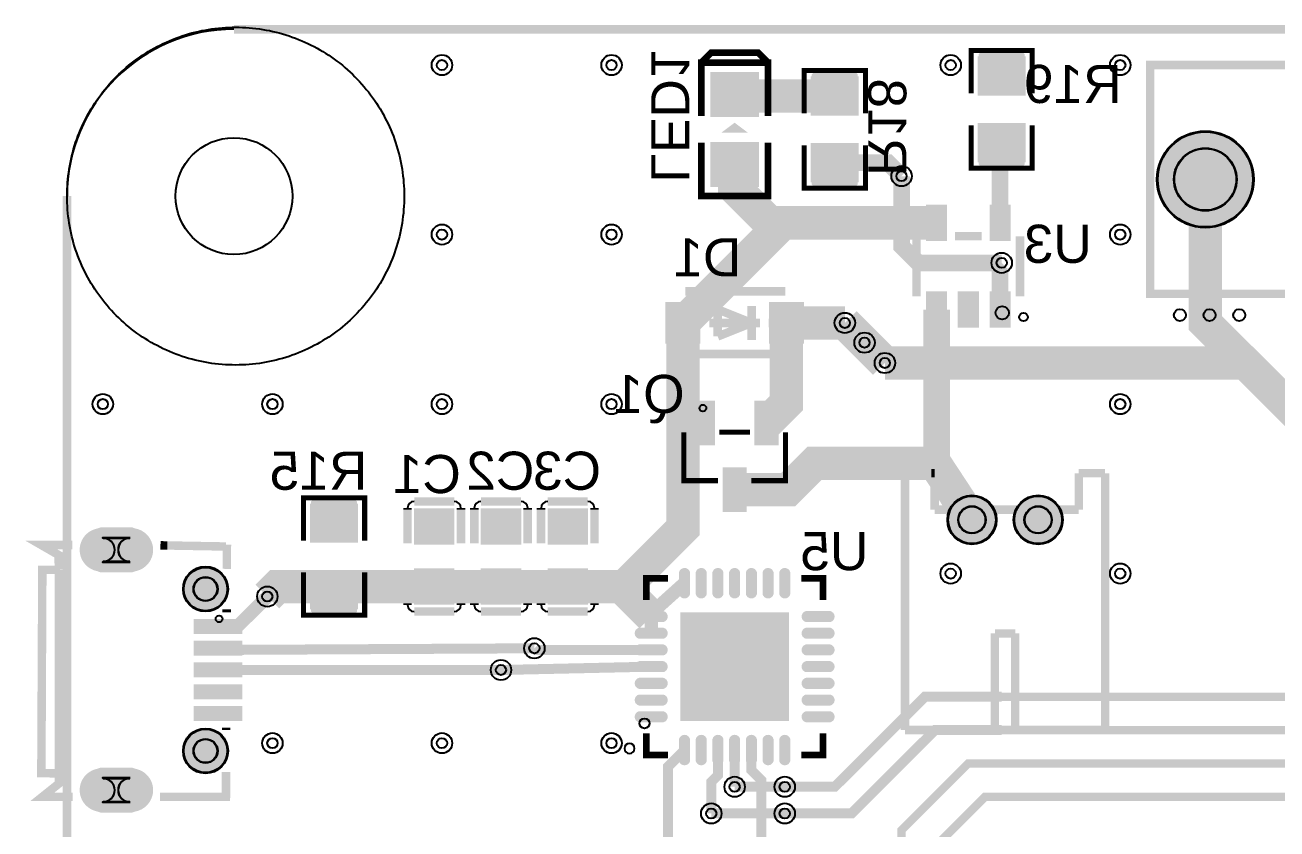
# Model space of a CAD drawing. Header units: millimetres. Extents: x -1 to 100, y 0 to 101.
# Drawn here: x -1.26 to 36.25, y 76.04 to 100.13 of the extents above; entities that cross this region are included whole.
import ezdxf

# ---------------------------------------------------------------- set-up
doc = ezdxf.new("R2010")
doc.units = ezdxf.units.MM
for name, color, linetype, true_color in [('BoardOutLine', 7, 'Continuous', 0xff00ff), ('BottomLayer', 7, 'Continuous', 0x0000ff), ('BottomPasteMaskLayer', 7, 'Continuous', 0x800000), ('BottomSilkLayer', 7, 'Continuous', 0x66cc33), ('BottomSolderMaskLayer', 7, 'Continuous', 0xaa00ff), ('Document', 7, 'Continuous', 0xffffff), ('Hole', 7, 'Continuous', 0x222222), ('Multi-Layer', 7, 'Continuous', 0xc0c0c0), ('TopLayer', 7, 'Continuous', 0xff0000), ('TopPasteMaskLayer', 7, 'Continuous', 0x808080), ('TopSilkLayer', 7, 'Continuous', 0xffcc00), ('TopSolderMaskLayer', 7, 'Continuous', 0x800080)]:
    doc.layers.add(name, color=color, linetype=linetype, true_color=true_color)
doc.styles.get("Standard").update_dxf_attribs({"font": 'arial.ttf'})

msp = doc.modelspace()

# ---------------------------------------------------------------- hatches: boundary and pattern name
at = {"layer": 'BottomLayer'}
for points in [[(28.687, 98.034), (27.31, 98.034), (27.31, 99.167), (28.687, 99.167)], [(20.7, 97.4), (20.7, 98.701), (19.3, 98.701), (19.3, 97.4)], [(22.312, 97.434), (23.689, 97.434), (23.689, 98.567), (22.312, 98.567)], [(28.687, 97.167), (27.31, 97.167), (27.31, 96.034), (28.687, 96.034)], [(20.7, 95.299), (20.7, 96.6), (19.3, 96.6), (19.3, 95.299)], [(22.312, 96.566), (23.689, 96.566), (23.689, 95.434), (22.312, 95.434)], [(25.75, 94.7), (25.75, 93.7), (26.35, 93.7), (26.35, 94.7)], [(27.65, 94.7), (27.65, 93.7), (28.25, 93.7), (28.25, 94.7)], [(25.75, 92.1), (25.75, 91.1), (26.35, 91.1), (26.35, 92.1)], [(26.7, 92.1), (26.7, 91.1), (27.3, 91.1), (27.3, 92.1)], [(27.65, 92.1), (27.65, 91.1), (28.25, 91.1), (28.25, 92.1)], [(18.95, 91.8), (17.95, 91.8), (17.95, 90.6), (18.95, 90.6)], [(22.05, 91.8), (21.05, 91.8), (21.05, 90.6), (22.05, 90.6)], [(19.4, 87.575), (19.4, 88.825), (18.7, 88.825), (18.7, 87.575)], [(21.3, 87.575), (21.3, 88.825), (20.6, 88.825), (20.6, 87.575)], [(20.35, 85.575), (20.35, 86.825), (19.65, 86.825), (19.65, 85.575)], [(8.688, 84.634), (7.312, 84.634), (7.312, 85.766), (8.688, 85.766)], [(10.45, 85.6), (10.45, 84.6), (11.55, 84.6), (11.55, 85.6)], [(12.451, 85.6), (12.451, 84.6), (13.551, 84.6), (13.551, 85.6)], [(14.45, 85.6), (14.45, 84.6), (15.55, 84.6), (15.55, 85.6)], [(8.688, 83.766), (7.312, 83.766), (7.312, 82.634), (8.688, 82.634)], [(10.45, 83.8), (10.45, 82.8), (11.55, 82.8), (11.55, 83.8)], [(12.451, 83.8), (12.451, 82.8), (13.551, 82.8), (13.551, 83.8)], [(14.45, 83.8), (14.45, 82.8), (15.55, 82.8), (15.55, 83.8)], [(18.639, 83.09, -0.785398), (18.359, 83.09), (18.359, 83.71, -0.785398), (18.639, 83.71)], [(19.139, 83.09, -0.785398), (18.859, 83.09), (18.859, 83.71, -0.785398), (19.139, 83.71)], [(19.64, 83.09, -0.785398), (19.36, 83.09), (19.36, 83.71, -0.785398), (19.64, 83.71)], [(20.14, 83.09, -0.785398), (19.86, 83.09), (19.86, 83.71, -0.785398), (20.14, 83.71)], [(20.64, 83.09, -0.785398), (20.36, 83.09), (20.36, 83.71, -0.785398), (20.64, 83.71)], [(21.141, 83.09, -0.785398), (20.861, 83.09), (20.861, 83.71, -0.785398), (21.141, 83.71)], [(21.641, 83.09, -0.785398), (21.361, 83.09), (21.361, 83.71, -0.785398), (21.641, 83.71)], [(17.19, 82.261, -0.785398), (17.19, 82.541), (17.81, 82.541, -0.785398), (17.81, 82.261)], [(22.19, 82.261, -0.785398), (22.19, 82.541), (22.81, 82.541, -0.785398), (22.81, 82.261)], [(18.4, 79.3), (21.6, 79.3), (21.6, 82.5), (18.4, 82.5)], [(17.19, 81.761, -0.785398), (17.19, 82.041), (17.81, 82.041, -0.785398), (17.81, 81.761)], [(22.19, 81.761, -0.785398), (22.19, 82.041), (22.81, 82.041, -0.785398), (22.81, 81.761)], [(17.19, 81.26, -0.785398), (17.19, 81.54), (17.81, 81.54, -0.785398), (17.81, 81.26)], [(22.19, 81.26, -0.785398), (22.19, 81.54), (22.81, 81.54, -0.785398), (22.81, 81.26)], [(17.19, 80.76, -0.785398), (17.19, 81.04), (17.81, 81.04, -0.785398), (17.81, 80.76)], [(22.19, 80.76, -0.785398), (22.19, 81.04), (22.81, 81.04, -0.785398), (22.81, 80.76)], [(17.19, 80.26, -0.785398), (17.19, 80.54), (17.81, 80.54, -0.785398), (17.81, 80.26)], [(22.19, 80.26, -0.785398), (22.19, 80.54), (22.81, 80.54, -0.785398), (22.81, 80.26)], [(17.19, 79.759, -0.785398), (17.19, 80.039), (17.81, 80.039, -0.785398), (17.81, 79.759)], [(22.19, 79.759, -0.785398), (22.19, 80.039), (22.81, 80.039, -0.785398), (22.81, 79.759)], [(17.19, 79.259, -0.785398), (17.19, 79.539), (17.81, 79.539, -0.785398), (17.81, 79.259)], [(22.19, 79.259, -0.785398), (22.19, 79.539), (22.81, 79.539, -0.785398), (22.81, 79.259)], [(18.639, 78.09, -0.785398), (18.359, 78.09), (18.359, 78.71, -0.785398), (18.639, 78.71)], [(19.139, 78.09, -0.785398), (18.859, 78.09), (18.859, 78.71, -0.785398), (19.139, 78.71)], [(19.64, 78.09, -0.785398), (19.36, 78.09), (19.36, 78.71, -0.785398), (19.64, 78.71)], [(20.14, 78.09, -0.785398), (19.86, 78.09), (19.86, 78.71, -0.785398), (20.14, 78.71)], [(20.64, 78.09, -0.785398), (20.36, 78.09), (20.36, 78.71, -0.785398), (20.64, 78.71)], [(21.141, 78.09, -0.785398), (20.861, 78.09), (20.861, 78.71, -0.785398), (21.141, 78.71)], [(21.641, 78.09, -0.785398), (21.361, 78.09), (21.361, 78.71, -0.785398), (21.641, 78.71)]]:
    msp.add_hatch(color=256, dxfattribs=at).paths.add_polyline_path(points)
at = {"layer": 'BottomPasteMaskLayer'}
for points in [[(28.639, 99.3), (27.359, 99.3), (27.309, 99.25), (27.309, 98.1), (27.359, 98.05), (27.769, 98.045), (27.769, 98.495), (28.219, 98.495), (28.219, 98.055), (28.639, 98.05), (28.689, 98.1), (28.689, 99.25)], [(20.7, 97.4), (20.7, 98.701), (19.3, 98.701), (19.3, 97.4)], [(22.36, 97.45), (22.78, 97.45), (22.78, 97.895), (23.23, 97.895), (23.23, 97.455), (23.64, 97.45), (23.69, 97.5), (23.69, 98.65), (23.64, 98.7), (22.36, 98.7), (22.31, 98.65), (22.31, 97.5)], [(28.639, 97.15), (28.219, 97.15), (28.219, 96.705), (27.769, 96.705), (27.769, 97.145), (27.359, 97.15), (27.309, 97.1), (27.309, 95.95), (27.359, 95.9), (28.639, 95.9), (28.689, 95.95), (28.689, 97.1)], [(20.7, 95.299), (20.7, 96.6), (19.3, 96.6), (19.3, 95.299)], [(22.36, 95.3), (23.64, 95.3), (23.69, 95.35), (23.69, 96.5), (23.64, 96.55), (23.23, 96.555), (23.23, 96.105), (22.78, 96.105), (22.78, 96.545), (22.36, 96.55), (22.31, 96.5), (22.31, 95.35)], [(25.75, 94.7), (25.75, 93.7), (26.35, 93.7), (26.35, 94.7)], [(27.65, 94.7), (27.65, 93.7), (28.25, 93.7), (28.25, 94.7)], [(25.75, 92.1), (25.75, 91.1), (26.35, 91.1), (26.35, 92.1)], [(26.7, 92.1), (26.7, 91.1), (27.3, 91.1), (27.3, 92.1)], [(27.65, 92.1), (27.65, 91.1), (28.25, 91.1), (28.25, 92.1)], [(18.95, 91.8), (17.95, 91.8), (17.95, 90.6), (18.95, 90.6)], [(22.05, 91.8), (21.05, 91.8), (21.05, 90.6), (22.05, 90.6)], [(19.4, 87.575), (19.4, 88.825), (18.7, 88.825), (18.7, 87.575)], [(21.3, 87.575), (21.3, 88.825), (20.6, 88.825), (20.6, 87.575)], [(20.35, 85.575), (20.35, 86.825), (19.65, 86.825), (19.65, 85.575)], [(8.64, 85.9), (7.36, 85.9), (7.31, 85.85), (7.31, 84.7), (7.36, 84.65), (7.77, 84.645), (7.77, 85.095), (8.22, 85.095), (8.22, 84.655), (8.64, 84.65), (8.69, 84.7), (8.69, 85.85)], [(10.45, 85.6), (10.45, 84.6), (11.55, 84.6), (11.55, 85.6)], [(12.451, 85.6), (12.451, 84.6), (13.551, 84.6), (13.551, 85.6)], [(14.45, 85.6), (14.45, 84.6), (15.55, 84.6), (15.55, 85.6)], [(8.64, 83.75), (8.22, 83.75), (8.22, 83.305), (7.77, 83.305), (7.77, 83.745), (7.36, 83.75), (7.31, 83.7), (7.31, 82.55), (7.36, 82.5), (8.64, 82.5), (8.69, 82.55), (8.69, 83.7)], [(10.45, 83.8), (10.45, 82.8), (11.55, 82.8), (11.55, 83.8)], [(12.451, 83.8), (12.451, 82.8), (13.551, 82.8), (13.551, 83.8)], [(14.45, 83.8), (14.45, 82.8), (15.55, 82.8), (15.55, 83.8)], [(18.639, 83.09, -0.785398), (18.359, 83.09), (18.359, 83.71, -0.785398), (18.639, 83.71)], [(19.139, 83.09, -0.785398), (18.859, 83.09), (18.859, 83.71, -0.785398), (19.139, 83.71)], [(19.64, 83.09, -0.785398), (19.36, 83.09), (19.36, 83.71, -0.785398), (19.64, 83.71)], [(20.14, 83.09, -0.785398), (19.86, 83.09), (19.86, 83.71, -0.785398), (20.14, 83.71)], [(20.64, 83.09, -0.785398), (20.36, 83.09), (20.36, 83.71, -0.785398), (20.64, 83.71)], [(21.141, 83.09, -0.785398), (20.861, 83.09), (20.861, 83.71, -0.785398), (21.141, 83.71)], [(21.641, 83.09, -0.785398), (21.361, 83.09), (21.361, 83.71, -0.785398), (21.641, 83.71)], [(17.19, 82.261, -0.785398), (17.19, 82.541), (17.81, 82.541, -0.785398), (17.81, 82.261)], [(22.19, 82.261, -0.785398), (22.19, 82.541), (22.81, 82.541, -0.785398), (22.81, 82.261)], [(18.4, 79.3), (21.6, 79.3), (21.6, 82.5), (18.4, 82.5)], [(17.19, 81.761, -0.785398), (17.19, 82.041), (17.81, 82.041, -0.785398), (17.81, 81.761)], [(22.19, 81.761, -0.785398), (22.19, 82.041), (22.81, 82.041, -0.785398), (22.81, 81.761)], [(17.19, 81.26, -0.785398), (17.19, 81.54), (17.81, 81.54, -0.785398), (17.81, 81.26)], [(22.19, 81.26, -0.785398), (22.19, 81.54), (22.81, 81.54, -0.785398), (22.81, 81.26)], [(17.19, 80.76, -0.785398), (17.19, 81.04), (17.81, 81.04, -0.785398), (17.81, 80.76)], [(22.19, 80.76, -0.785398), (22.19, 81.04), (22.81, 81.04, -0.785398), (22.81, 80.76)], [(17.19, 80.26, -0.785398), (17.19, 80.54), (17.81, 80.54, -0.785398), (17.81, 80.26)], [(22.19, 80.26, -0.785398), (22.19, 80.54), (22.81, 80.54, -0.785398), (22.81, 80.26)], [(17.19, 79.759, -0.785398), (17.19, 80.039), (17.81, 80.039, -0.785398), (17.81, 79.759)], [(22.19, 79.759, -0.785398), (22.19, 80.039), (22.81, 80.039, -0.785398), (22.81, 79.759)], [(17.19, 79.259, -0.785398), (17.19, 79.539), (17.81, 79.539, -0.785398), (17.81, 79.259)], [(22.19, 79.259, -0.785398), (22.19, 79.539), (22.81, 79.539, -0.785398), (22.81, 79.259)], [(18.639, 78.09, -0.785398), (18.359, 78.09), (18.359, 78.71, -0.785398), (18.639, 78.71)], [(19.139, 78.09, -0.785398), (18.859, 78.09), (18.859, 78.71, -0.785398), (19.139, 78.71)], [(19.64, 78.09, -0.785398), (19.36, 78.09), (19.36, 78.71, -0.785398), (19.64, 78.71)], [(20.14, 78.09, -0.785398), (19.86, 78.09), (19.86, 78.71, -0.785398), (20.14, 78.71)], [(20.64, 78.09, -0.785398), (20.36, 78.09), (20.36, 78.71, -0.785398), (20.64, 78.71)], [(21.141, 78.09, -0.785398), (20.861, 78.09), (20.861, 78.71, -0.785398), (21.141, 78.71)], [(21.641, 78.09, -0.785398), (21.361, 78.09), (21.361, 78.71, -0.785398), (21.641, 78.71)]]:
    msp.add_hatch(color=256, dxfattribs=at).paths.add_polyline_path(points)
at = {"layer": 'BottomSilkLayer'}
msp.add_hatch(color=256, dxfattribs=at).paths.add_polyline_path([(20.4, 96.9), (19.6, 96.9), (20, 97.2)])
at = {"layer": 'BottomSolderMaskLayer'}
for points in [[(28.718, 98.013), (27.28, 98.013), (27.28, 99.188), (28.718, 99.188)], [(20.727, 97.376), (20.727, 98.724), (19.273, 98.724), (19.273, 97.376)], [(22.281, 97.413), (23.72, 97.413), (23.72, 98.587), (22.281, 98.587)], [(28.718, 97.187), (27.28, 97.187), (27.28, 96.013), (28.718, 96.013)], [(32.65, 95.5, 1), (35.55, 95.5, 1)], [(20.727, 95.276), (20.727, 96.624), (19.273, 96.624), (19.273, 95.276)], [(22.281, 96.587), (23.72, 96.587), (23.72, 95.413), (22.281, 95.413)], [(25.735, 94.742), (25.735, 93.658), (26.365, 93.658), (26.365, 94.742)], [(27.635, 94.742), (27.635, 93.658), (28.265, 93.658), (28.265, 94.742)], [(25.735, 92.142), (25.735, 91.058), (26.365, 91.058), (26.365, 92.142)], [(26.685, 92.142), (26.685, 91.058), (27.315, 91.058), (27.315, 92.142)], [(27.635, 92.142), (27.635, 91.058), (28.265, 91.058), (28.265, 92.142)], [(18.975, 91.825), (17.925, 91.825), (17.925, 90.575), (18.975, 90.575)], [(22.075, 91.825), (21.025, 91.825), (21.025, 90.575), (22.075, 90.575)], [(19.414, 87.53), (19.414, 88.87), (18.686, 88.87), (18.686, 87.53)], [(21.314, 87.53), (21.314, 88.87), (20.586, 88.87), (20.586, 87.53)], [(20.364, 85.53), (20.364, 86.87), (19.636, 86.87), (19.636, 85.53)], [(26.373, 85.3, 1), (27.846, 85.3, 1)], [(28.354, 85.3, 1), (29.827, 85.3, 1)], [(8.719, 84.613), (7.281, 84.613), (7.281, 85.787), (8.719, 85.787)], [(10.394, 85.646), (10.394, 84.554), (11.606, 84.554), (11.606, 85.646)], [(12.395, 85.646), (12.395, 84.554), (13.607, 84.554), (13.607, 85.646)], [(14.394, 85.646), (14.394, 84.554), (15.606, 84.554), (15.606, 85.646)], [(1.946, 85.075, -0.785398), (1.946, 83.725), (1.011, 83.725, -0.785398), (1.011, 85.075)], [(3.473, 83.225, 1), (4.824, 83.225, 1)], [(8.719, 83.787), (7.281, 83.787), (7.281, 82.613), (8.719, 82.613)], [(10.394, 83.846), (10.394, 82.754), (11.606, 82.754), (11.606, 83.846)], [(12.395, 83.846), (12.395, 82.754), (13.607, 82.754), (13.607, 83.846)], [(14.394, 83.846), (14.394, 82.754), (15.606, 82.754), (15.606, 83.846)], [(18.664, 83.073, -0.785398), (18.333, 83.073), (18.333, 83.728, -0.785398), (18.664, 83.728)], [(19.165, 83.073, -0.785398), (18.834, 83.073), (18.834, 83.728, -0.785398), (19.165, 83.728)], [(19.665, 83.073, -0.785398), (19.334, 83.073), (19.334, 83.728, -0.785398), (19.665, 83.728)], [(20.165, 83.073, -0.785398), (19.834, 83.073), (19.834, 83.728, -0.785398), (20.165, 83.728)], [(20.666, 83.073, -0.785398), (20.335, 83.073), (20.335, 83.728, -0.785398), (20.666, 83.728)], [(21.166, 83.073, -0.785398), (20.835, 83.073), (20.835, 83.728, -0.785398), (21.166, 83.728)], [(21.667, 83.073, -0.785398), (21.336, 83.073), (21.336, 83.728, -0.785398), (21.667, 83.728)], [(17.134, 82.236, -0.785398), (17.134, 82.566), (17.866, 82.566, -0.785398), (17.866, 82.236)], [(18.374, 79.274), (21.625, 79.274), (21.625, 82.525), (18.374, 82.525)], [(22.134, 82.236, -0.785398), (22.134, 82.566), (22.866, 82.566, -0.785398), (22.866, 82.236)], [(17.134, 81.735, -0.785398), (17.134, 82.066), (17.866, 82.066, -0.785398), (17.866, 81.735)], [(22.134, 81.735, -0.785398), (22.134, 82.066), (22.866, 82.066, -0.785398), (22.866, 81.735)], [(17.134, 81.235, -0.785398), (17.134, 81.566), (17.866, 81.566, -0.785398), (17.866, 81.235)], [(22.134, 81.235, -0.785398), (22.134, 81.566), (22.866, 81.566, -0.785398), (22.866, 81.235)], [(17.134, 80.735, -0.785398), (17.134, 81.065), (17.866, 81.065, -0.785398), (17.866, 80.735)], [(22.134, 80.735, -0.785398), (22.134, 81.065), (22.866, 81.065, -0.785398), (22.866, 80.735)], [(17.134, 80.234, -0.785398), (17.134, 80.565), (17.866, 80.565, -0.785398), (17.866, 80.234)], [(22.134, 80.234, -0.785398), (22.134, 80.565), (22.866, 80.565, -0.785398), (22.866, 80.234)], [(17.134, 79.734, -0.785398), (17.134, 80.065), (17.866, 80.065, -0.785398), (17.866, 79.734)], [(22.134, 79.734, -0.785398), (22.134, 80.065), (22.866, 80.065, -0.785398), (22.866, 79.734)], [(17.134, 79.233, -0.785398), (17.134, 79.564), (17.866, 79.564, -0.785398), (17.866, 79.233)], [(22.134, 79.233, -0.785398), (22.134, 79.564), (22.866, 79.564, -0.785398), (22.866, 79.233)], [(3.473, 78.375, 1), (4.824, 78.375, 1)], [(18.664, 78.073, -0.785398), (18.333, 78.073), (18.333, 78.728, -0.785398), (18.664, 78.728)], [(19.165, 78.073, -0.785398), (18.834, 78.073), (18.834, 78.728, -0.785398), (19.165, 78.728)], [(19.665, 78.073, -0.785398), (19.334, 78.073), (19.334, 78.728, -0.785398), (19.665, 78.728)], [(20.165, 78.073, -0.785398), (19.834, 78.073), (19.834, 78.728, -0.785398), (20.165, 78.728)], [(20.666, 78.073, -0.785398), (20.335, 78.073), (20.335, 78.728, -0.785398), (20.666, 78.728)], [(21.166, 78.073, -0.785398), (20.835, 78.073), (20.835, 78.728, -0.785398), (21.166, 78.728)], [(21.667, 78.073, -0.785398), (21.336, 78.073), (21.336, 78.728, -0.785398), (21.667, 78.728)], [(1.946, 77.876, -0.785398), (1.946, 76.525), (1.011, 76.525, -0.785398), (1.011, 77.876)]]:
    msp.add_hatch(color=256, dxfattribs=at).paths.add_polyline_path(points)
at = {"layer": 'Document'}
for points in [[(18.529, 90.764), (18.529, 91.653), (18.275, 91.653), (18.275, 90.764)], [(18.857, 91.327), (17.968, 91.327), (17.968, 91.073), (18.857, 91.073)], [(21.905, 91.327), (21.016, 91.327), (21.016, 91.073), (21.905, 91.073)]]:
    msp.add_hatch(color=256, dxfattribs=at).paths.add_polyline_path(points)
at = {"layer": 'Multi-Layer'}
for points in [[(32.675, 95.5, 1), (35.525, 95.5, 1)], [(26.398, 85.3, 1), (27.821, 85.3, 1)], [(28.38, 85.3, 1), (29.802, 85.3, 1)], [(1.929, 85.05, -0.785398), (1.929, 83.75), (1.029, 83.75, -0.785398), (1.029, 85.05)], [(3.499, 83.225, 1), (4.799, 83.225, 1)], [(3.499, 78.375, 1), (4.799, 78.375, 1)], [(1.929, 77.85, -0.785398), (1.929, 76.55), (1.029, 76.55, -0.785398), (1.029, 77.85)]]:
    msp.add_hatch(color=256, dxfattribs=at).paths.add_polyline_path(points)
at = {"layer": 'TopLayer'}
for points in [[(5.221, 81.9), (3.821, 81.9), (3.821, 82.3), (5.221, 82.3)], [(5.221, 81.25), (3.821, 81.25), (3.821, 81.65), (5.221, 81.65)], [(5.221, 80.6), (3.821, 80.6), (3.821, 81), (5.221, 81)], [(5.221, 79.95), (3.821, 79.95), (3.821, 80.35), (5.221, 80.35)], [(5.221, 79.3), (3.821, 79.3), (3.821, 79.7), (5.221, 79.7)]]:
    msp.add_hatch(color=256, dxfattribs=at).paths.add_polyline_path(points)
at = {"layer": 'TopPasteMaskLayer'}
for points in [[(2.577, 84.351), (2.578, 84.384), (2.578, 84.416), (2.577, 84.449), (2.574, 84.481), (2.569, 84.513), (2.562, 84.545), (2.554, 84.576), (2.545, 84.607), (2.534, 84.637), (2.521, 84.667), (2.507, 84.696), (2.492, 84.725), (2.475, 84.753), (2.456, 84.779), (2.437, 84.805), (2.416, 84.83), (2.394, 84.854), (2.371, 84.876), (2.347, 84.898), (2.321, 84.918), (2.295, 84.937), (2.268, 84.955), (2.24, 84.971), (2.211, 84.986), (2.181, 84.999), (2.151, 85.011), (2.12, 85.021), (2.089, 85.03), (2.057, 85.037), (2.026, 85.043), (1.993, 85.047), (1.961, 85.049), (1.929, 85.05), (1.029, 85.05), (0.996, 85.049), (0.964, 85.047), (0.932, 85.043), (0.9, 85.037), (0.868, 85.03), (0.837, 85.021), (0.806, 85.011), (0.776, 84.999), (0.747, 84.986), (0.718, 84.971), (0.69, 84.955), (0.662, 84.937), (0.636, 84.918), (0.611, 84.898), (0.587, 84.876), (0.563, 84.854), (0.541, 84.83), (0.52, 84.805), (0.501, 84.779), (0.483, 84.753), (0.466, 84.725), (0.45, 84.696), (0.436, 84.667), (0.424, 84.637), (0.412, 84.607), (0.403, 84.576), (0.395, 84.545), (0.389, 84.513), (0.384, 84.481), (0.38, 84.449), (0.379, 84.416), (0.379, 84.384), (0.38, 84.351), (0.384, 84.319), (0.389, 84.287), (0.395, 84.255), (0.403, 84.224), (0.412, 84.193), (0.424, 84.162), (0.436, 84.133), (0.45, 84.103), (0.466, 84.075), (0.483, 84.047), (0.501, 84.02), (0.52, 83.995), (0.541, 83.97), (0.563, 83.946), (0.587, 83.923), (0.611, 83.902), (0.636, 83.882), (0.662, 83.863), (0.69, 83.845), (0.718, 83.829), (0.747, 83.814), (0.776, 83.801), (0.806, 83.789), (0.837, 83.779), (0.868, 83.77), (0.9, 83.763), (0.932, 83.757), (0.964, 83.753), (0.996, 83.751), (1.029, 83.75), (1.929, 83.75), (1.961, 83.751), (1.993, 83.753), (2.026, 83.757), (2.057, 83.763), (2.089, 83.77), (2.12, 83.779), (2.151, 83.789), (2.181, 83.801), (2.211, 83.814), (2.24, 83.829), (2.268, 83.845), (2.295, 83.863), (2.321, 83.882), (2.347, 83.902), (2.371, 83.923), (2.394, 83.946), (2.416, 83.97), (2.437, 83.995), (2.456, 84.02), (2.475, 84.047), (2.492, 84.075), (2.507, 84.103), (2.521, 84.133), (2.534, 84.162), (2.545, 84.193), (2.554, 84.224), (2.562, 84.255), (2.569, 84.287), (2.574, 84.319)], [(4.796, 83.165), (4.774, 83.403), (4.667, 83.617), (4.491, 83.778), (4.268, 83.864), (4.029, 83.864), (3.807, 83.778), (3.63, 83.617), (3.524, 83.403), (3.501, 83.165), (3.567, 82.935), (3.711, 82.745), (3.914, 82.619), (4.149, 82.575), (4.384, 82.619), (4.587, 82.745), (4.731, 82.935)], [(3.821, 81.9), (5.221, 81.9), (5.221, 82.3), (3.821, 82.3)], [(5.221, 81.65), (3.821, 81.65), (3.821, 81.25), (5.221, 81.25)], [(5.221, 81), (3.821, 81), (3.821, 80.6), (5.221, 80.6)], [(5.221, 80.35), (3.821, 80.35), (3.821, 79.95), (5.221, 79.95)], [(5.221, 79.7), (3.821, 79.7), (3.821, 79.3), (5.221, 79.3)], [(4.731, 78.085), (4.796, 78.315), (4.774, 78.553), (4.667, 78.767), (4.491, 78.928), (4.268, 79.014), (4.029, 79.014), (3.807, 78.928), (3.63, 78.767), (3.524, 78.553), (3.501, 78.315), (3.567, 78.085), (3.711, 77.895), (3.914, 77.769), (4.149, 77.725), (4.384, 77.769), (4.587, 77.895)], [(2.578, 77.216), (2.577, 77.249), (2.574, 77.281), (2.569, 77.313), (2.562, 77.345), (2.554, 77.376), (2.545, 77.407), (2.534, 77.438), (2.521, 77.467), (2.507, 77.497), (2.492, 77.525), (2.475, 77.553), (2.456, 77.58), (2.437, 77.605), (2.416, 77.63), (2.394, 77.654), (2.371, 77.677), (2.347, 77.698), (2.321, 77.718), (2.295, 77.737), (2.268, 77.755), (2.24, 77.771), (2.211, 77.786), (2.181, 77.799), (2.151, 77.811), (2.12, 77.821), (2.089, 77.83), (2.057, 77.837), (2.026, 77.843), (1.993, 77.847), (1.961, 77.849), (1.929, 77.85), (1.029, 77.85), (0.996, 77.849), (0.964, 77.847), (0.932, 77.843), (0.9, 77.837), (0.868, 77.83), (0.837, 77.821), (0.806, 77.811), (0.776, 77.799), (0.747, 77.786), (0.718, 77.771), (0.69, 77.755), (0.662, 77.737), (0.636, 77.718), (0.611, 77.698), (0.587, 77.677), (0.563, 77.654), (0.541, 77.63), (0.52, 77.605), (0.501, 77.58), (0.483, 77.553), (0.466, 77.525), (0.45, 77.497), (0.436, 77.467), (0.424, 77.438), (0.412, 77.407), (0.403, 77.376), (0.395, 77.345), (0.389, 77.313), (0.384, 77.281), (0.38, 77.249), (0.379, 77.216), (0.379, 77.184), (0.38, 77.151), (0.384, 77.119), (0.389, 77.087), (0.395, 77.055), (0.403, 77.024), (0.412, 76.993), (0.424, 76.963), (0.436, 76.933), (0.45, 76.904), (0.466, 76.875), (0.483, 76.847), (0.501, 76.821), (0.52, 76.795), (0.541, 76.77), (0.563, 76.746), (0.587, 76.724), (0.611, 76.702), (0.636, 76.682), (0.662, 76.663), (0.69, 76.645), (0.718, 76.629), (0.747, 76.614), (0.776, 76.601), (0.806, 76.589), (0.837, 76.579), (0.868, 76.57), (0.9, 76.563), (0.932, 76.557), (0.964, 76.553), (0.996, 76.551), (1.029, 76.55), (1.929, 76.55), (1.961, 76.551), (1.993, 76.553), (2.026, 76.557), (2.057, 76.563), (2.089, 76.57), (2.12, 76.579), (2.151, 76.589), (2.181, 76.601), (2.211, 76.614), (2.24, 76.629), (2.268, 76.645), (2.295, 76.663), (2.321, 76.682), (2.347, 76.702), (2.371, 76.724), (2.394, 76.746), (2.416, 76.77), (2.437, 76.795), (2.456, 76.821), (2.475, 76.847), (2.492, 76.875), (2.507, 76.904), (2.521, 76.933), (2.534, 76.963), (2.545, 76.993), (2.554, 77.024), (2.562, 77.055), (2.569, 77.087), (2.574, 77.119), (2.577, 77.151), (2.578, 77.184)]]:
    msp.add_hatch(color=256, dxfattribs=at).paths.add_polyline_path(points)
at = {"layer": 'TopSolderMaskLayer'}
for points in [[(32.65, 95.5, 1), (35.55, 95.5, 1)], [(26.373, 85.3, 1), (27.846, 85.3, 1)], [(28.354, 85.3, 1), (29.827, 85.3, 1)], [(1.946, 85.075, -0.785398), (1.946, 83.725), (1.011, 83.725, -0.785398), (1.011, 85.075)], [(3.473, 83.225, 1), (4.824, 83.225, 1)], [(5.247, 81.875), (3.796, 81.875), (3.796, 82.325), (5.247, 82.325)], [(5.247, 81.225), (3.796, 81.225), (3.796, 81.675), (5.247, 81.675)], [(5.247, 80.575), (3.796, 80.575), (3.796, 81.025), (5.247, 81.025)], [(5.247, 79.925), (3.796, 79.925), (3.796, 80.375), (5.247, 80.375)], [(5.247, 79.275), (3.796, 79.275), (3.796, 79.725), (5.247, 79.725)], [(3.473, 78.375, 1), (4.824, 78.375, 1)], [(1.946, 77.876, -0.785398), (1.946, 76.525), (1.011, 76.525, -0.785398), (1.011, 77.876)]]:
    msp.add_hatch(color=256, dxfattribs=at).paths.add_polyline_path(points)

# ---------------------------------------------------------------- linework, layer by layer
at = {"layer": 'BoardOutLine', "const_width": 0.254}
for points in [[(5.001, 100), (60, 100)], [(0, 5), (0, 95)]]:
    msp.add_lwpolyline(points, dxfattribs=at)
at = {"layer": 'BoardOutLine'}
msp.add_arc((5, 95), 5, 90, 180, dxfattribs=at)
at = {"layer": 'BottomLayer'}
msp.add_lwpolyline([(0, 95), (0.001, 95.102), (0.004, 95.204), (0.009, 95.305), (0.016, 95.407), (0.025, 95.508), (0.036, 95.61), (0.049, 95.711), (0.064, 95.811), (0.081, 95.912), (0.1, 96.012), (0.121, 96.111), (0.144, 96.211), (0.17, 96.309), (0.197, 96.407), (0.226, 96.505), (0.257, 96.602), (0.29, 96.698), (0.325, 96.794), (0.362, 96.889), (0.401, 96.983), (0.442, 97.076), (0.484, 97.169), (0.529, 97.261), (0.575, 97.351), (0.623, 97.441), (0.673, 97.53), (0.724, 97.618), (0.778, 97.704), (0.833, 97.79), (0.89, 97.874), (0.949, 97.958), (1.009, 98.04), (1.071, 98.121), (1.134, 98.2), (1.199, 98.279), (1.266, 98.356), (1.334, 98.431), (1.404, 98.505), (1.475, 98.578), (1.548, 98.65), (1.622, 98.719), (1.697, 98.788), (1.774, 98.855), (1.852, 98.92), (1.932, 98.984), (2.013, 99.046), (2.095, 99.106), (2.178, 99.165), (2.262, 99.222), (2.348, 99.277), (2.434, 99.331), (2.522, 99.383), (2.61, 99.433), (2.7, 99.481), (2.791, 99.528), (2.882, 99.572), (2.975, 99.615), (3.068, 99.656), (3.162, 99.695), (3.257, 99.732), (3.352, 99.767), (3.449, 99.801), (3.546, 99.832), (3.643, 99.861), (3.741, 99.889), (3.84, 99.914), (3.939, 99.938), (4.038, 99.959), (4.138, 99.978), (4.239, 99.996), (4.339, 100.011), (4.44, 100.024), (4.542, 100.036), (4.643, 100.045), (4.745, 100.052), (4.846, 100.057), (4.948, 100.06), (5.05, 100.061), (5.152, 100.06), (5.254, 100.057), (5.355, 100.052), (5.457, 100.045), (5.558, 100.036), (5.66, 100.024), (5.761, 100.011), (5.861, 99.996), (5.962, 99.978), (6.062, 99.959), (6.161, 99.938), (6.26, 99.914), (6.359, 99.889), (6.457, 99.861), (6.554, 99.832), (6.651, 99.801), (6.748, 99.767), (6.843, 99.732), (6.938, 99.695), (7.032, 99.656), (7.125, 99.615), (7.218, 99.572), (7.309, 99.528), (7.4, 99.481), (7.49, 99.433), (7.578, 99.383), (7.666, 99.331), (7.752, 99.277), (7.838, 99.222), (7.922, 99.165), (8.005, 99.106), (8.087, 99.046), (8.168, 98.984), (8.248, 98.92), (8.326, 98.855), (8.403, 98.788), (8.478, 98.719), (8.552, 98.65), (8.625, 98.578), (8.696, 98.505), (8.766, 98.431), (8.834, 98.356), (8.901, 98.279), (8.966, 98.2), (9.029, 98.121), (9.091, 98.04), (9.151, 97.958), (9.21, 97.874), (9.267, 97.79), (9.322, 97.704), (9.376, 97.618), (9.427, 97.53), (9.477, 97.441), (9.525, 97.351), (9.571, 97.261), (9.616, 97.169), (9.658, 97.076), (9.699, 96.983), (9.738, 96.889), (9.775, 96.794), (9.81, 96.698), (9.843, 96.602), (9.874, 96.505), (9.903, 96.407), (9.93, 96.309), (9.956, 96.211), (9.979, 96.111), (10, 96.012), (10.019, 95.912), (10.036, 95.811), (10.051, 95.711), (10.064, 95.61), (10.075, 95.508), (10.084, 95.407), (10.091, 95.305), (10.096, 95.204), (10.099, 95.102), (10.1, 95), (10.099, 94.898), (10.096, 94.796), (10.091, 94.695), (10.084, 94.593), (10.075, 94.492), (10.064, 94.39), (10.051, 94.289), (10.036, 94.189), (10.019, 94.088), (10, 93.988), (9.979, 93.889), (9.956, 93.789), (9.93, 93.691), (9.903, 93.593), (9.874, 93.495), (9.843, 93.398), (9.81, 93.302), (9.775, 93.206), (9.738, 93.111), (9.699, 93.017), (9.658, 92.924), (9.616, 92.831), (9.571, 92.739), (9.525, 92.649), (9.477, 92.559), (9.427, 92.47), (9.376, 92.382), (9.322, 92.296), (9.267, 92.21), (9.21, 92.126), (9.151, 92.042), (9.091, 91.96), (9.029, 91.879), (8.966, 91.8), (8.901, 91.721), (8.834, 91.644), (8.766, 91.569), (8.696, 91.495), (8.625, 91.422), (8.552, 91.35), (8.478, 91.281), (8.403, 91.212), (8.326, 91.145), (8.248, 91.08), (8.168, 91.016), (8.087, 90.954), (8.005, 90.894), (7.922, 90.835), (7.838, 90.778), (7.752, 90.723), (7.666, 90.669), (7.578, 90.617), (7.49, 90.567), (7.4, 90.519), (7.309, 90.472), (7.218, 90.428), (7.125, 90.385), (7.032, 90.344), (6.938, 90.305), (6.843, 90.268), (6.748, 90.233), (6.651, 90.199), (6.554, 90.168), (6.457, 90.139), (6.359, 90.111), (6.26, 90.086), (6.161, 90.062), (6.062, 90.041), (5.962, 90.022), (5.861, 90.004), (5.761, 89.989), (5.66, 89.976), (5.558, 89.964), (5.457, 89.955), (5.355, 89.948), (5.254, 89.943), (5.152, 89.94), (5.05, 89.939), (4.948, 89.94), (4.846, 89.943), (4.745, 89.948), (4.643, 89.955), (4.542, 89.964), (4.44, 89.976), (4.339, 89.989), (4.239, 90.004), (4.138, 90.022), (4.038, 90.041), (3.939, 90.062), (3.84, 90.086), (3.741, 90.111), (3.643, 90.139), (3.546, 90.168), (3.449, 90.199), (3.352, 90.233), (3.257, 90.268), (3.162, 90.305), (3.068, 90.344), (2.975, 90.385), (2.882, 90.428), (2.791, 90.472), (2.7, 90.519), (2.61, 90.567), (2.522, 90.617), (2.434, 90.669), (2.348, 90.723), (2.262, 90.778), (2.178, 90.835), (2.095, 90.894), (2.013, 90.954), (1.932, 91.016), (1.852, 91.08), (1.774, 91.145), (1.697, 91.212), (1.622, 91.281), (1.548, 91.35), (1.475, 91.422), (1.404, 91.495), (1.334, 91.569), (1.266, 91.644), (1.199, 91.721), (1.134, 91.8), (1.071, 91.879), (1.009, 91.96), (0.949, 92.042), (0.89, 92.126), (0.833, 92.21), (0.778, 92.296), (0.724, 92.382), (0.673, 92.47), (0.623, 92.559), (0.575, 92.649), (0.529, 92.739), (0.484, 92.831), (0.442, 92.924), (0.401, 93.017), (0.362, 93.111), (0.325, 93.206), (0.29, 93.302), (0.257, 93.398), (0.226, 93.495), (0.197, 93.593), (0.17, 93.691), (0.144, 93.789), (0.121, 93.889), (0.1, 93.988), (0.081, 94.088), (0.064, 94.189), (0.049, 94.289), (0.036, 94.39), (0.025, 94.492), (0.016, 94.593), (0.009, 94.695), (0.004, 94.796), (0.001, 94.898), (0, 95)], close=True, dxfattribs=at)
for points, const_width in [([(20.05, 98), (23, 98)], 1), ([(27.95, 94.2), (27.95, 96.551), (27.999, 96.6)], 0.5), ([(21.05, 94.2), (20, 95.25), (20, 95.95)], 1), ([(23, 96), (24.6, 96), (25, 95.6)], 0.5), ([(18.45, 91.2), (21.45, 94.2), (26.05, 94.2)], 1), ([(28, 93), (27.95, 92.95), (27.95, 91.6)], 0.5), ([(26, 86.991), (26.05, 87.041), (26.05, 91.6)], 0.8), ([(16.701, 83.3), (18.45, 85.049), (18.45, 91.2)], 1), ([(20.95, 88.2), (21.55, 88.8), (21.55, 91.2)], 1), ([(23.301, 91.2), (23.301, 91.2), (21.55, 91.2)], 1), ([(23.891, 90.609), (23.301, 91.2)], 1), ([(24.501, 90), (23.891, 90.609)], 1), ([(18.997, 88.147), (18.45, 88.147)], 1), ([(26, 86.991), (22.391, 86.991), (21.6, 86.2), (20, 86.2)], 1), ([(25.999, 86.99), (27.109, 85.301)], 1), ([(28.001, 80), (62, 80), (63, 81), (63, 86.2), (64.42, 87.62), (66, 87.62)], 0.25), ([(28, 79), (62, 79), (64, 81), (64, 85.4), (64.95, 86.35), (66, 86.35)], 0.25), ([(6, 83), (6.3, 83.3), (9.1, 83.3)], 1), ([(9.1, 83.3), (15, 83.3)], 1), ([(17.5, 82.401), (16.601, 83.3), (15, 83.3)], 1), ([(17.5, 82), (17.5, 82.501), (18.499, 83.4)], 0.4), ([(14, 81.45), (14.05, 81.4), (17.5, 81.4)], 0.3), ([(13, 80.8), (17.501, 80.899)], 0.3), ([(21.501, 77.3), (23, 77.3), (25.7, 80), (28.001, 80)], 0.3), ([(21.501, 76.5), (23.5, 76.5), (26.002, 78.999), (28.001, 78.999)], 0.3), ([(18.499, 78.4), (18, 77.901), (18, 75)], 0.3), ([(19.5, 78.4), (19.5, 77.646), (19.3, 77.446), (19.3, 76.5)], 0.3), ([(20, 77.3), (20, 78.4)], 0.3), ([(20.5, 78.4), (20.5, 77.8), (20.8, 77.5), (20.8, 75.2), (21, 75)], 0.3), ([(21.999, 68.951), (23.95, 68.951), (24.999, 70), (24.999, 75.999), (27, 78.001), (61.999, 78.001), (65.08, 74.92), (66, 74.92)], 0.25), ([(18.001, 68.951), (18.001, 68.001), (18.999, 67), (24.001, 67), (25.999, 68.999), (25.999, 75.499), (27.501, 77), (61.001, 77)], 0.25)]:
    msp.add_lwpolyline(points, dxfattribs=dict(at, const_width=const_width))
at = {"layer": 'BottomSilkLayer'}
for points, const_width in [([(21, 99), (21, 99), (20.7, 99.3), (19.3, 99.3), (19.3, 99.3), (19, 99)], 0.2), ([(28.916, 98.077), (28.916, 99.361), (27.082, 99.361), (27.082, 98.077)], 0.152), ([(21, 97.4), (21, 99), (19, 99), (19, 97.4)], 0.2), ([(22.083, 97.476), (22.083, 98.761), (23.917, 98.761), (23.917, 97.476)], 0.152), ([(28.916, 97.124), (28.916, 95.839), (27.082, 95.839), (27.082, 97.124)], 0.152), ([(19, 96.6), (19, 95), (21, 95), (21, 96.6)], 0.2), ([(22.083, 96.524), (22.083, 95.239), (23.917, 95.239), (23.917, 96.524)], 0.152), ([(25.45, 93.8), (25.45, 92)], 0.254), ([(27.4, 93.8), (26.6, 93.8)], 0.254), ([(28.55, 93.8), (28.55, 92)], 0.254), ([(21.52, 92.147), (18.52, 92.147)], 0.254), ([(19.492, 91.606), (19.492, 90.794)], 0.254), ([(20.508, 91.2), (19.492, 91.606)], 0.254), ([(20.508, 91.708), (20.508, 90.692)], 0.254), ([(20.762, 91.2), (19.238, 91.2)], 0.254), ([(19.492, 90.794), (20.508, 91.2)], 0.254), ([(21.507, 90.267), (18.507, 90.267)], 0.254), ([(18.474, 87.926), (18.474, 86.474), (19.505, 86.474)], 0.152), ([(20.455, 87.926), (19.545, 87.926)], 0.152), ([(21.526, 87.926), (21.526, 86.474), (20.495, 86.474)], 0.152), ([(8.917, 84.676), (8.917, 85.961), (7.083, 85.961), (7.083, 84.676)], 0.152), ([(10.4, 85.85), (11.6, 85.85)], 0.254), ([(12.401, 85.85), (13.601, 85.85)], 0.254), ([(14.4, 85.85), (15.6, 85.85)], 0.254), ([(10.2, 85.65), (10.2, 85.6)], 0.254), ([(10.2, 84.6), (10.2, 85.6)], 0.254), ([(11.8, 85.65), (11.8, 85.6)], 0.254), ([(11.8, 84.6), (11.8, 85.6)], 0.254), ([(12.201, 85.65), (12.201, 85.6)], 0.254), ([(12.201, 84.6), (12.201, 85.6)], 0.254), ([(13.801, 85.65), (13.801, 85.6)], 0.254), ([(13.801, 84.6), (13.801, 85.6)], 0.254), ([(14.2, 85.65), (14.2, 85.6)], 0.254), ([(14.2, 84.6), (14.2, 85.6)], 0.254), ([(15.8, 85.65), (15.8, 85.6)], 0.254), ([(15.8, 84.6), (15.8, 85.6)], 0.254), ([(8.917, 83.724), (8.917, 82.439), (7.083, 82.439), (7.083, 83.724)], 0.152), ([(10.2, 83.8), (10.2, 82.8)], 0.254), ([(11.8, 83.8), (11.8, 82.8)], 0.254), ([(12.201, 83.8), (12.201, 82.8)], 0.254), ([(13.801, 83.8), (13.801, 82.8)], 0.254), ([(14.2, 83.8), (14.2, 82.8)], 0.254), ([(15.8, 83.8), (15.8, 82.8)], 0.254), ([(17.35, 82.9), (17.35, 83.55), (18, 83.55)], 0.2), ([(22, 83.55), (22.65, 83.55), (22.65, 82.9)], 0.2), ([(10.2, 82.75), (10.2, 82.8)], 0.254), ([(11.8, 82.75), (11.8, 82.8)], 0.254), ([(12.201, 82.75), (12.201, 82.8)], 0.254), ([(13.801, 82.75), (13.801, 82.8)], 0.254), ([(14.2, 82.75), (14.2, 82.8)], 0.254), ([(15.8, 82.75), (15.8, 82.8)], 0.254), ([(10.4, 82.55), (11.6, 82.55)], 0.254), ([(12.401, 82.55), (13.601, 82.55)], 0.254), ([(14.4, 82.55), (15.6, 82.55)], 0.254), ([(17.35, 78.9), (17.35, 78.25), (18, 78.25)], 0.2), ([(22.65, 78.9), (22.65, 78.25), (22, 78.25)], 0.2)]:
    msp.add_lwpolyline(points, dxfattribs=dict(at, const_width=const_width))
msp.add_circle((28.651, 91.376), 0.127, dxfattribs=at)
for centre, radius, start, end in [((10.4, 85.65), 0.2, 90, 180), ((11.6, 85.65), 0.2, 0, 90), ((12.401, 85.65), 0.2, 90, 180), ((13.601, 85.65), 0.2, 0, 90), ((14.4, 85.65), 0.2, 90, 180), ((15.6, 85.65), 0.2, 0, 90), ((10.4, 82.75), 0.2, 180, 270), ((11.6, 82.75), 0.2, 270, 360), ((12.401, 82.75), 0.2, 180, 270), ((13.601, 82.75), 0.2, 270, 360), ((14.4, 82.75), 0.2, 180, 270), ((15.6, 82.75), 0.2, 270, 360), ((16.85, 78.45), 0.15, 0.4851, 359.5149)]:
    msp.add_arc(centre, radius, start, end, dxfattribs=at)
at = {"layer": 'BottomSolderMaskLayer'}
for points in [[(1.894, 84.764), (1.063, 84.764)], [(1.894, 84.036), (1.063, 84.036)], [(1.894, 77.564), (1.063, 77.564)], [(1.894, 76.836), (1.063, 76.836)]]:
    msp.add_lwpolyline(points, close=True, dxfattribs=at)
for centre, radius in [((34.1, 95.5), 1.45), ((34.1, 95.5), 0.941), ((27.109, 85.3), 0.737), ((29.091, 85.3), 0.737), ((27.109, 85.3), 0.413), ((29.091, 85.3), 0.413), ((4.149, 83.225), 0.675), ((4.149, 83.225), 0.364), ((4.149, 78.375), 0.675), ((4.149, 78.375), 0.364)]:
    msp.add_circle(centre, radius, dxfattribs=at)
for centre, start, end in [((1.063, 84.4), 270, 450), ((1.894, 84.4), 450, 270), ((1.063, 77.2), 270, 450), ((1.894, 77.2), 450, 270)]:
    msp.add_arc(centre, 0.364, start, end, dxfattribs=at)
at = {"layer": 'Document', "const_width": 0.254}
for points in [[(25.103, 79.001), (25.103, 86.697)], [(25.103, 86.697), (25.89, 86.697)], [(30.31, 86.697), (31.097, 86.697)], [(31.097, 86.697), (31.097, 79.001)], [(31.097, 79.001), (25.103, 79.001)]]:
    msp.add_lwpolyline(points, dxfattribs=at)
at = {"layer": 'Document'}
for centre, radius in [((28.016, 91.503), 0.2), ((19.05, 88.65), 0.1), ((4.554, 82.33), 0.1), ((17.3, 79.2), 0.15)]:
    msp.add_circle(centre, radius, dxfattribs=at)
at = {"layer": 'Hole'}
for centre, radius in [((11.232, 98.928), 0.153), ((16.312, 98.928), 0.153), ((26.472, 98.928), 0.153), ((31.552, 98.928), 0.153), ((25, 95.6), 0.152), ((11.232, 93.848), 0.153), ((16.312, 93.848), 0.153), ((31.552, 93.848), 0.153), ((28, 93), 0.152), ((23.301, 91.2), 0.152), ((23.891, 90.609), 0.152), ((24.501, 90), 0.152), ((1.072, 88.768), 0.153), ((6.152, 88.768), 0.153), ((11.232, 88.768), 0.153), ((16.312, 88.768), 0.153), ((31.552, 88.768), 0.153), ((26.472, 83.688), 0.153), ((31.552, 83.688), 0.153), ((6, 83), 0.152), ((14, 81.45), 0.152), ((13, 80.8), 0.152), ((6.152, 78.608), 0.153), ((11.232, 78.608), 0.153), ((16.312, 78.608), 0.153), ((20, 77.3), 0.152), ((21.5, 77.3), 0.152), ((19.3, 76.5), 0.152), ((21.5, 76.5), 0.152)]:
    msp.add_circle(centre, radius, dxfattribs=at)
at = {"layer": 'Multi-Layer'}
for points in [[(1.879, 84.75), (1.079, 84.75)], [(1.879, 84.05), (1.079, 84.05)], [(1.879, 77.55), (1.079, 77.55)], [(1.879, 76.85), (1.079, 76.85)]]:
    msp.add_lwpolyline(points, close=True, dxfattribs=at)
for centre, radius in [((11.232, 98.928), 0.305), ((16.312, 98.928), 0.305), ((26.472, 98.928), 0.305), ((31.552, 98.928), 0.305), ((34.1, 95.5), 1.425), ((5, 95), 1.75), ((34.1, 95.5), 0.925), ((25, 95.6), 0.305), ((11.232, 93.848), 0.305), ((16.312, 93.848), 0.305), ((31.552, 93.848), 0.305), ((28, 93), 0.305), ((23.301, 91.2), 0.305), ((23.891, 90.609), 0.305), ((24.501, 90), 0.305), ((1.072, 88.768), 0.305), ((6.152, 88.768), 0.305), ((11.232, 88.768), 0.305), ((16.312, 88.768), 0.305), ((31.552, 88.768), 0.305), ((27.109, 85.3), 0.711), ((29.091, 85.3), 0.711), ((27.109, 85.3), 0.399), ((29.091, 85.3), 0.399), ((4.149, 83.225), 0.65), ((26.472, 83.688), 0.305), ((31.552, 83.688), 0.305), ((4.149, 83.225), 0.35), ((6, 83), 0.305), ((14, 81.45), 0.305), ((13, 80.8), 0.305), ((4.149, 78.375), 0.65), ((6.152, 78.608), 0.305), ((11.232, 78.608), 0.305), ((16.312, 78.608), 0.305), ((4.149, 78.375), 0.35), ((20, 77.3), 0.305), ((21.5, 77.3), 0.305), ((19.3, 76.5), 0.305), ((21.5, 76.5), 0.305)]:
    msp.add_circle(centre, radius, dxfattribs=at)
for centre, start, end in [((1.079, 84.4), 270, 450), ((1.879, 84.4), 450, 270), ((1.079, 77.2), 270, 450), ((1.879, 77.2), 450, 270)]:
    msp.add_arc(centre, 0.35, start, end, dxfattribs=at)
at = {"layer": 'TopLayer'}
msp.add_lwpolyline([(0, 95), (0.001, 95.102), (0.004, 95.204), (0.009, 95.305), (0.016, 95.407), (0.025, 95.508), (0.036, 95.61), (0.049, 95.711), (0.064, 95.811), (0.081, 95.912), (0.1, 96.012), (0.121, 96.111), (0.144, 96.211), (0.17, 96.309), (0.197, 96.407), (0.226, 96.505), (0.257, 96.602), (0.29, 96.698), (0.325, 96.794), (0.362, 96.889), (0.401, 96.983), (0.442, 97.076), (0.484, 97.169), (0.529, 97.261), (0.575, 97.351), (0.623, 97.441), (0.673, 97.53), (0.724, 97.618), (0.778, 97.704), (0.833, 97.79), (0.89, 97.874), (0.949, 97.958), (1.009, 98.04), (1.071, 98.121), (1.134, 98.2), (1.199, 98.279), (1.266, 98.356), (1.334, 98.431), (1.404, 98.505), (1.475, 98.578), (1.548, 98.65), (1.622, 98.719), (1.697, 98.788), (1.774, 98.855), (1.852, 98.92), (1.932, 98.984), (2.013, 99.046), (2.095, 99.106), (2.178, 99.165), (2.262, 99.222), (2.348, 99.277), (2.434, 99.331), (2.522, 99.383), (2.61, 99.433), (2.7, 99.481), (2.791, 99.528), (2.882, 99.572), (2.975, 99.615), (3.068, 99.656), (3.162, 99.695), (3.257, 99.732), (3.352, 99.767), (3.449, 99.801), (3.546, 99.832), (3.643, 99.861), (3.741, 99.889), (3.84, 99.914), (3.939, 99.938), (4.038, 99.959), (4.138, 99.978), (4.239, 99.996), (4.339, 100.011), (4.44, 100.024), (4.542, 100.036), (4.643, 100.045), (4.745, 100.052), (4.846, 100.057), (4.948, 100.06), (5.05, 100.061), (5.152, 100.06), (5.254, 100.057), (5.355, 100.052), (5.457, 100.045), (5.558, 100.036), (5.66, 100.024), (5.761, 100.011), (5.861, 99.996), (5.962, 99.978), (6.062, 99.959), (6.161, 99.938), (6.26, 99.914), (6.359, 99.889), (6.457, 99.861), (6.554, 99.832), (6.651, 99.801), (6.748, 99.767), (6.843, 99.732), (6.938, 99.695), (7.032, 99.656), (7.125, 99.615), (7.218, 99.572), (7.309, 99.528), (7.4, 99.481), (7.49, 99.433), (7.578, 99.383), (7.666, 99.331), (7.752, 99.277), (7.838, 99.222), (7.922, 99.165), (8.005, 99.106), (8.087, 99.046), (8.168, 98.984), (8.248, 98.92), (8.326, 98.855), (8.403, 98.788), (8.478, 98.719), (8.552, 98.65), (8.625, 98.578), (8.696, 98.505), (8.766, 98.431), (8.834, 98.356), (8.901, 98.279), (8.966, 98.2), (9.029, 98.121), (9.091, 98.04), (9.151, 97.958), (9.21, 97.874), (9.267, 97.79), (9.322, 97.704), (9.376, 97.618), (9.427, 97.53), (9.477, 97.441), (9.525, 97.351), (9.571, 97.261), (9.616, 97.169), (9.658, 97.076), (9.699, 96.983), (9.738, 96.889), (9.775, 96.794), (9.81, 96.698), (9.843, 96.602), (9.874, 96.505), (9.903, 96.407), (9.93, 96.309), (9.956, 96.211), (9.979, 96.111), (10, 96.012), (10.019, 95.912), (10.036, 95.811), (10.051, 95.711), (10.064, 95.61), (10.075, 95.508), (10.084, 95.407), (10.091, 95.305), (10.096, 95.204), (10.099, 95.102), (10.1, 95), (10.099, 94.898), (10.096, 94.796), (10.091, 94.695), (10.084, 94.593), (10.075, 94.492), (10.064, 94.39), (10.051, 94.289), (10.036, 94.189), (10.019, 94.088), (10, 93.988), (9.979, 93.889), (9.956, 93.789), (9.93, 93.691), (9.903, 93.593), (9.874, 93.495), (9.843, 93.398), (9.81, 93.302), (9.775, 93.206), (9.738, 93.111), (9.699, 93.017), (9.658, 92.924), (9.616, 92.831), (9.571, 92.739), (9.525, 92.649), (9.477, 92.559), (9.427, 92.47), (9.376, 92.382), (9.322, 92.296), (9.267, 92.21), (9.21, 92.126), (9.151, 92.042), (9.091, 91.96), (9.029, 91.879), (8.966, 91.8), (8.901, 91.721), (8.834, 91.644), (8.766, 91.569), (8.696, 91.495), (8.625, 91.422), (8.552, 91.35), (8.478, 91.281), (8.403, 91.212), (8.326, 91.145), (8.248, 91.08), (8.168, 91.016), (8.087, 90.954), (8.005, 90.894), (7.922, 90.835), (7.838, 90.778), (7.752, 90.723), (7.666, 90.669), (7.578, 90.617), (7.49, 90.567), (7.4, 90.519), (7.309, 90.472), (7.218, 90.428), (7.125, 90.385), (7.032, 90.344), (6.938, 90.305), (6.843, 90.268), (6.748, 90.233), (6.651, 90.199), (6.554, 90.168), (6.457, 90.139), (6.359, 90.111), (6.26, 90.086), (6.161, 90.062), (6.062, 90.041), (5.962, 90.022), (5.861, 90.004), (5.761, 89.989), (5.66, 89.976), (5.558, 89.964), (5.457, 89.955), (5.355, 89.948), (5.254, 89.943), (5.152, 89.94), (5.05, 89.939), (4.948, 89.94), (4.846, 89.943), (4.745, 89.948), (4.643, 89.955), (4.542, 89.964), (4.44, 89.976), (4.339, 89.989), (4.239, 90.004), (4.138, 90.022), (4.038, 90.041), (3.939, 90.062), (3.84, 90.086), (3.741, 90.111), (3.643, 90.139), (3.546, 90.168), (3.449, 90.199), (3.352, 90.233), (3.257, 90.268), (3.162, 90.305), (3.068, 90.344), (2.975, 90.385), (2.882, 90.428), (2.791, 90.472), (2.7, 90.519), (2.61, 90.567), (2.522, 90.617), (2.434, 90.669), (2.348, 90.723), (2.262, 90.778), (2.178, 90.835), (2.095, 90.894), (2.013, 90.954), (1.932, 91.016), (1.852, 91.08), (1.774, 91.145), (1.697, 91.212), (1.622, 91.281), (1.548, 91.35), (1.475, 91.422), (1.404, 91.495), (1.334, 91.569), (1.266, 91.644), (1.199, 91.721), (1.134, 91.8), (1.071, 91.879), (1.009, 91.96), (0.949, 92.042), (0.89, 92.126), (0.833, 92.21), (0.778, 92.296), (0.724, 92.382), (0.673, 92.47), (0.623, 92.559), (0.575, 92.649), (0.529, 92.739), (0.484, 92.831), (0.442, 92.924), (0.401, 93.017), (0.362, 93.111), (0.325, 93.206), (0.29, 93.302), (0.257, 93.398), (0.226, 93.495), (0.197, 93.593), (0.17, 93.691), (0.144, 93.789), (0.121, 93.889), (0.1, 93.988), (0.081, 94.088), (0.064, 94.189), (0.049, 94.289), (0.036, 94.39), (0.025, 94.492), (0.016, 94.593), (0.009, 94.695), (0.004, 94.796), (0.001, 94.898), (0, 95)], close=True, dxfattribs=at)
for points, const_width in [([(24.999, 95.598), (24.999, 93.5), (25.5, 93), (28.001, 93)], 0.5), ([(37.3, 88), (34.1, 91.2), (34.1, 95.5)], 1), ([(24.501, 90), (23.301, 91.2)], 1), ([(37.3, 88.001), (35.301, 90), (24.501, 90)], 1), ([(5.1, 82.1), (6, 83)], 0.4), ([(4.521, 82.1), (5.1, 82.1)], 0.4), ([(4.501, 81.4), (14, 81.45)], 0.3), ([(4.501, 80.8), (13, 80.8)], 0.3), ([(20, 77.3), (21.5, 77.3)], 0.3), ([(19.3, 76.5), (21.5, 76.5), (21.5, 76.5)], 0.3)]:
    msp.add_lwpolyline(points, dxfattribs=dict(at, const_width=const_width))
at = {"layer": 'TopSilkLayer', "const_width": 0.254}
msp.add_lwpolyline([(45.15, 92.07), (32.45, 92.07), (32.45, 98.93), (45.15, 98.93), (45.15, 92.07)], close=True, dxfattribs=at)
for points in [[(25.992, 86.697), (25.89, 86.697)], [(25.992, 85.605), (25.992, 86.697)], [(30.31, 86.697), (30.31, 85.605)], [(30.31, 85.605), (25.992, 85.605)], [(-0.24, 83.8), (-0.26, 84.25), (-0.78, 84.55), (0.16, 84.545)], [(2.799, 84.535), (3.007, 84.531)], [(2.799, 84.535), (4.76, 84.5)], [(2.8, 84.533), (2.974, 84.532)], [(4.79, 84.56), (4.787, 83.831)], [(-0.24, 83.8), (-0.24, 77.7), (-0.24, 77.4), (-0.74, 77), (0.171, 77)], [(-0.24, 83.8), (-0.74, 83.8), (-0.77, 77.71), (-0.24, 77.7)], [(4.782, 82.614), (4.782, 82.531)], [(28.405, 81.896), (27.795, 81.896)], [(27.795, 81.896), (27.795, 79.001)], [(28.405, 79.001), (28.405, 81.896)], [(4.768, 79.069), (4.768, 79.001)], [(4.763, 77.744), (4.76, 77), (2.787, 77)]]:
    msp.add_lwpolyline(points, dxfattribs=at)
at = {"layer": 'TopSilkLayer'}
for centre in [(33.34, 91.436), (34.229, 91.436), (35.118, 91.436)]:
    msp.add_circle(centre, 0.18, dxfattribs=at)
at = {"layer": 'TopSolderMaskLayer'}
for points in [[(1.894, 84.764), (1.063, 84.764)], [(1.894, 84.036), (1.063, 84.036)], [(1.894, 77.564), (1.063, 77.564)], [(1.894, 76.836), (1.063, 76.836)]]:
    msp.add_lwpolyline(points, close=True, dxfattribs=at)
for centre, radius in [((34.1, 95.5), 1.45), ((34.1, 95.5), 0.941), ((27.109, 85.3), 0.737), ((29.091, 85.3), 0.737), ((27.109, 85.3), 0.413), ((29.091, 85.3), 0.413), ((4.149, 83.225), 0.675), ((4.149, 83.225), 0.364), ((4.149, 78.375), 0.675), ((4.149, 78.375), 0.364)]:
    msp.add_circle(centre, radius, dxfattribs=at)
for centre, start, end in [((1.063, 84.4), 270, 450), ((1.894, 84.4), 450, 270), ((1.063, 77.2), 270, 450), ((1.894, 77.2), 450, 270)]:
    msp.add_arc(centre, 0.364, start, end, dxfattribs=at)

# ---------------------------------------------------------------- texts
at = {"layer": 'BottomSilkLayer', "text_generation_flag": 2}
for s, p in [('LED1', (17.5, 95.4)), ('R18', (24, 95.6))]:
    msp.add_text(s, height=1.143, rotation=270, dxfattribs=at).set_placement(p)
for s, p in [('R19', (31.592, 97.791)), ('U3', (30.7, 93)), ('D1', (20.205, 92.597)), ('Q1', (18.5, 88.5)), ('R15', (9, 86.2)), ('C1', (11.8, 86.1)), ('C2', (14.001, 86.2)), ('C3', (16.001, 86.2)), ('U5', (24.007, 83.791))]:
    msp.add_text(s, height=1.143, dxfattribs=at).set_placement(p)

doc.saveas('drawing.dxf')
